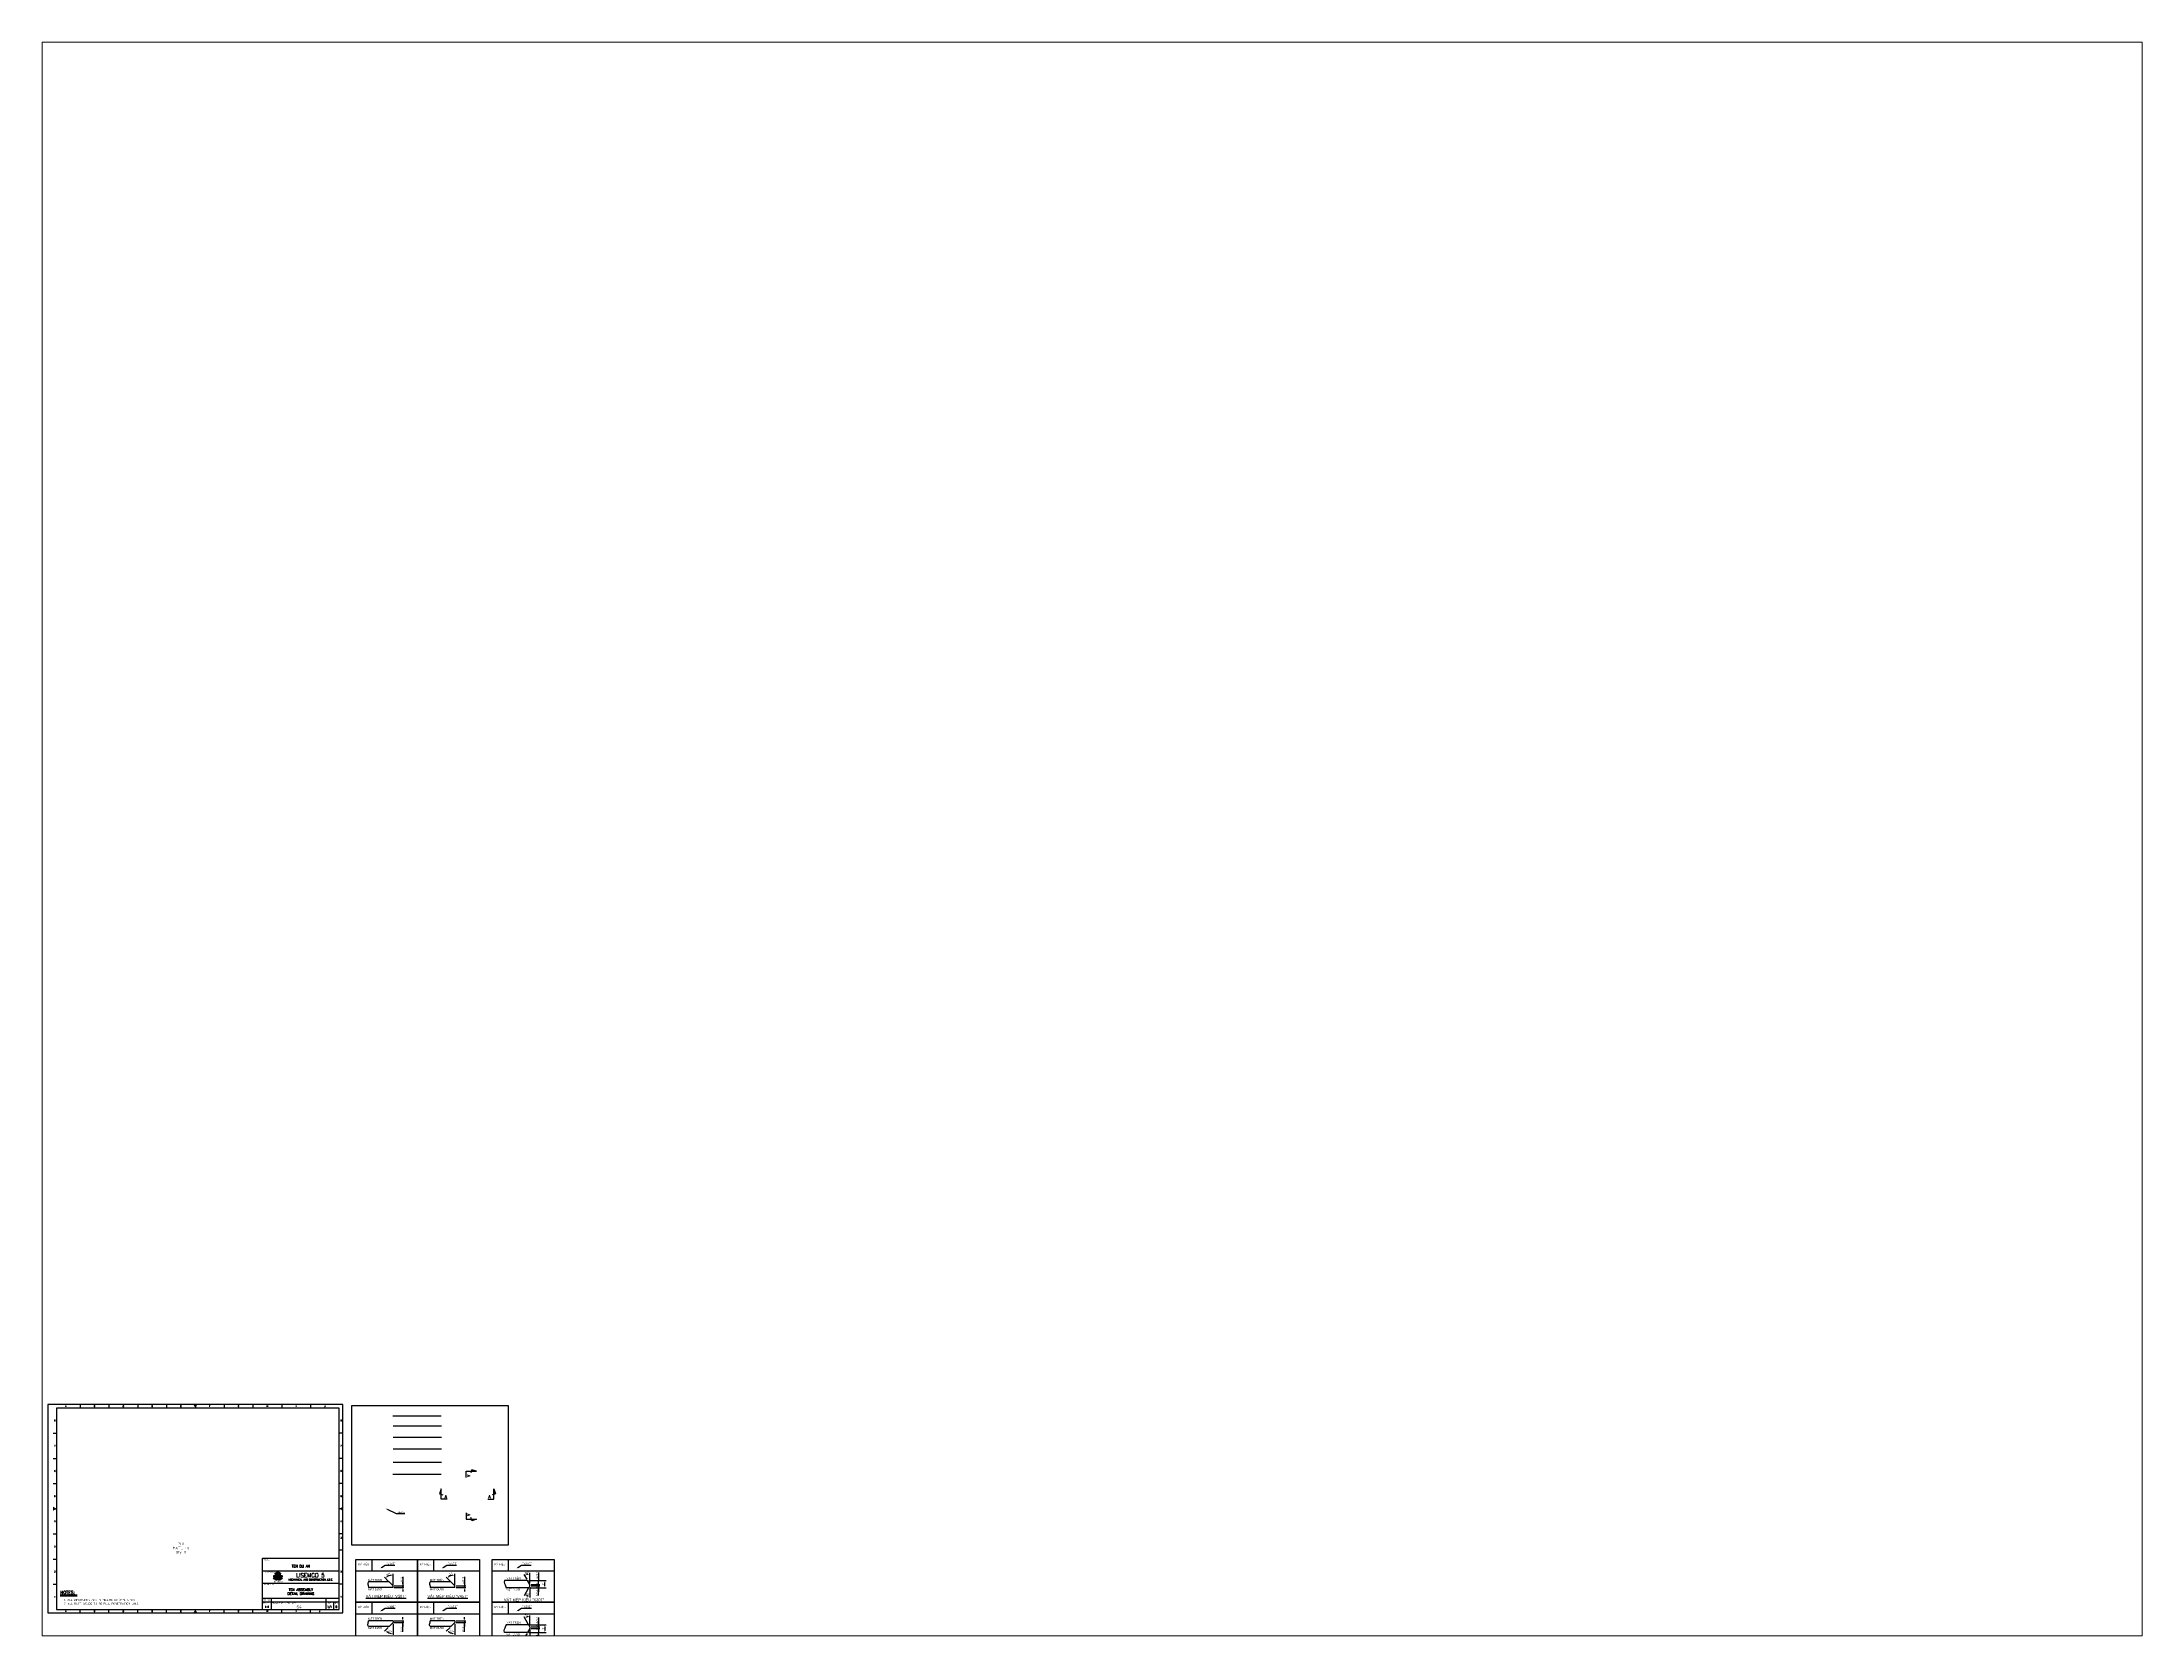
# Paper-space layout 'Layout1' of a CAD drawing. Header units: millimetres. Extents: x 26 to 231, y 20 to 176.
# The model-space entities are those that its viewports show. They can reach past a viewport. Long polylines and large blocks are cut down to what shows.
import ezdxf
from ezdxf import colors
from ezdxf.entities.mleader import LeaderData, LeaderLine
from ezdxf.enums import TextEntityAlignment as Align
from ezdxf.math import Vec2, Vec3

# ---------------------------------------------------------------- set-up
doc = ezdxf.new("R2010")
doc.units = ezdxf.units.MM
doc.header["$LTSCALE"] = 24
for name, pattern in [('CENTER', [2, 1.25, -0.25, 0.25, -0.25]), ('HIDDEN', [0.375, 0.25, -0.125]), ('PHANTOM', [2.5, 1.25, -0.25, 0.25, -0.25, 0.25, -0.25])]:
    doc.linetypes.add(name, pattern=pattern)
for name, color, linetype in [('1', 1, 'CENTER'), ('2', 2, 'HIDDEN'), ('3', 3, 'Continuous'), ('4', 4, 'Continuous'), ('6', 5, 'PHANTOM'), ('9', 9, 'Continuous'), ('M-Joint', 4, 'HIDDEN')]:
    doc.layers.add(name, color=color, linetype=linetype)
doc.styles.add('Arial Narrow', font='ARIALN.TTF')
doc.styles.add('ISOCP', font='isocpeur.ttf')
doc.styles.add('romanc', font='romanc.shx')
doc.styles.add('romand', font='romand.shx')
doc.styles.add('romans', font='romans.shx', dxfattribs={"width": 0.8})
doc.styles.add('VM', font='arial.ttf')

# ---------------------------------------------------------------- blocks, each defined once
blk = doc.blocks.new('A$C0BBF6388')
at = {"layer": '3'}
blk.add_line((0, 0), (21.4, 0), dxfattribs=at)
at = {"layer": '4'}
blk.add_line((0, -1), (21.4, -1), dxfattribs=at)
at = {"layer": '2', "color": 2, "insert": (5, -5), "char_height": 2.5, "attachment_point": 1, "style": 'ISOCP'}
blk.add_mtext('\\pxsm1.15;1. ALL DIMENSIONS ARE IN MILLIMETER (MM), U.N.O.\\P2. ALL BUTT WELDS TO BE FULL PENETRATION U.N.O.', dxfattribs=at)
at = {"layer": '3', "style": 'romand'}
blk.add_text('NOTES:', height=4, dxfattribs=at).set_placement((0, 3), align=Align.MIDDLE_LEFT)
blk = doc.blocks.new('L5MC Logo')
at = {"layer": '3'}
h = blk.add_hatch(color=5, dxfattribs=at)
h.dxf.hatch_style = 1
h.paths.add_polyline_path([(-14, 5), (-33, 16, 0.198912), (-37, 17), (-52, 13, 0.329462), (-56, 8), (-56, -7, 0.392601), (-52, -12), (-39, -13, -0.238604), (-35, -16), (-31, -22, -0.238604), (-31, -27), (-36, -39, 0.392601), (-34, -45), (-21, -52, 0.329462), (-15, -51), (-4, -41, 0.198912), (-3, -37), (-3, -14, -0.467113)])
h = blk.add_hatch(color=5, dxfattribs=at)
h.dxf.hatch_style = 1
h.paths.add_polyline_path([(11, 9), (31, 21, 0.198912), (33, 24), (37, 39, 0.329462), (35, 44), (22, 52, 0.392601), (16, 51), (8, 40, -0.238604), (4, 38), (-4, 38, -0.238604), (-8, 40), (-16, 51, 0.392601), (-22, 52), (-35, 44, 0.329462), (-37, 39), (-33, 24, 0.198912), (-31, 21), (-11, 9, -0.467113)])
h = blk.add_hatch(color=1, dxfattribs=at)
h.dxf.hatch_style = 1
h.paths.add_polyline_path([(5, -5), (10, -1, 1), (7, 3), (3, 0, -0.334595), (-3, 0), (-7, 3, 1), (-10, -1), (-5, -5, 0.334595)])
h = blk.add_hatch(color=1, dxfattribs=at)
h.dxf.hatch_style = 1
h.paths.add_polyline_path([(11, 55, 1), (-10, 55, 1)])
h = blk.add_hatch(color=5, dxfattribs=at)
h.dxf.hatch_style = 1
h.paths.add_polyline_path([(3, -14), (3, -37, 0.198912), (4, -41), (15, -51, 0.329462), (21, -52), (34, -45, 0.392601), (36, -39), (31, -27, -0.238604), (31, -22), (35, -16, -0.238604), (39, -13), (52, -12, 0.392601), (56, -7), (56, 8, 0.329462), (52, 13), (37, 17, 0.198912), (33, 16), (14, 5, -0.467113)])
h = blk.add_hatch(color=1, dxfattribs=at)
h.dxf.hatch_style = 1
h.paths.add_polyline_path([(-37, -28, 1), (-58, -28, 1)])
h = blk.add_hatch(color=1, dxfattribs=at)
h.dxf.hatch_style = 1
h.paths.add_polyline_path([(37, -28, 1), (58, -28, 1)])
at = {"layer": '3', "color": 5}
for points in [[(-31, -22), (-35, -16, 0.238604), (-39, -13), (-52, -12, -0.392601), (-56, -7), (-56, 8, -0.329462), (-52, 13), (-37, 17, -0.198912), (-33, 16), (-14, 5, 0.467113), (-3, -14), (-3, -37, -0.198912), (-4, -41), (-15, -51, -0.329462), (-21, -52), (-34, -45, -0.392601), (-36, -39), (-31, -27, 0.238604)], [(-4, 38), (4, 38, 0.238604), (8, 40), (16, 51, -0.392601), (22, 52), (35, 44, -0.329462), (37, 39), (33, 24, -0.198912), (31, 21), (11, 9, 0.467113), (-11, 9), (-31, 21, -0.198912), (-33, 24), (-37, 39, -0.329462), (-35, 44), (-22, 52, -0.392601), (-16, 51), (-8, 40, 0.238604)], [(35, -16), (31, -22, 0.238604), (31, -27), (36, -39, -0.392601), (34, -45), (21, -52, -0.329462), (15, -51), (4, -41, -0.198912), (3, -37), (3, -14, 0.467113), (14, 5), (33, 16, -0.198912), (37, 17), (52, 13, -0.329462), (56, 8), (56, -7, -0.392601), (52, -12), (39, -13, 0.238604)]]:
    blk.add_lwpolyline(points, format="xyb", close=True, dxfattribs=at)
at = {"layer": '3', "color": 1}
blk.add_lwpolyline([(-3, 0), (-7, 3, 1), (-10, -1), (-5, -5, 0.334595), (5, -5), (10, -1, 1), (7, 3), (3, 0, -0.334595)], format="xyb", close=True, dxfattribs=at)
for centre in [(0, 55), (-48, -28), (48, -28)]:
    blk.add_circle(centre, 10.5, dxfattribs=at)
at = {"layer": '1', "style": 'Arial Narrow', "width": 1.295911}
blk.add_text('LISEMCO5', height=17.9, dxfattribs=at).set_placement((-68, -80), (67, -80), align=Align.FIT)
blk = doc.blocks.new('KHUNG TEN')
at = {"layer": '3'}
blk.add_lwpolyline([(-816, 10), (-10, 10), (-10, 584), (-816, 584)], close=True, dxfattribs=at)
at = {"layer": '4'}
for p, q in [((-748.9, 594), (-748.9, 584)), ((-666.8, 594), (-666.8, 584)), ((-584.7, 594), (-584.7, 584)), ((-502.6, 594), (-502.6, 584)), ((-420.5, 594), (-420.5, 584)), ((-338.4, 594), (-338.4, 584)), ((-256.3, 594), (-256.3, 584)), ((-174.2, 594), (-174.2, 584)), ((-92.1, 594), (-92.1, 584)), ((-826, 512.2), (-816, 512.2)), ((0, 512.2), (-10, 512.2)), ((-826, 440.5), (-816, 440.5)), ((0, 440.5), (-10, 440.5)), ((-826, 368.8), (-816, 368.8)), ((0, 368.8), (-10, 368.8)), ((-826, 297), (-816, 297)), ((0, 297), (-10, 297)), ((-826, 225.2), (-816, 225.2)), ((0, 225.2), (-10, 225.2)), ((-826, 153.5), (-816, 153.5)), ((0, 178.5), (-10, 178.5)), ((-826, 81.8), (-816, 81.8)), ((0, 81.8), (-10, 81.8)), ((-748.9, 0), (-748.9, 10)), ((-666.8, 0), (-666.8, 10)), ((-584.7, 0), (-584.7, 10)), ((-502.6, 0), (-502.6, 10)), ((-420.5, 0), (-420.5, 10)), ((-338.4, 0), (-338.4, 10)), ((-256.3, 0), (-256.3, 10)), ((-174.2, 0), (-174.2, 10)), ((-92.1, 0), (-92.1, 10))]:
    blk.add_line(p, q, dxfattribs=at)
blk.add_lwpolyline([(-841, 0), (0, 0), (0, 594), (-841, 594)], close=True, dxfattribs=at)
for points in [[(-420.5, 584), (-414.7, 594), (-420.5, 584), (-426.3, 594)], [(-816, 297), (-826, 291.2), (-816, 297), (-826, 302.8)], [(-10, 297), (0, 291.2), (-10, 297), (0, 302.8)], [(-420.5, 10), (-414.7, 0), (-420.5, 10), (-426.3, 0)]]:
    blk.add_solid(points, dxfattribs=at)
at = {"layer": '2', "style": 'romanc', "width": 0.8}
for s, p in [('8', (-821, 548.1)), ('A', (-789.9, 589)), ('B', (-707.8, 589)), ('C', (-625.8, 589)), ('D', (-543.6, 589)), ('E', (-461.5, 589)), ('F', (-379.4, 589)), ('G', (-297.3, 589)), ('H', (-215.2, 589)), ('I', (-133.1, 589)), ('J', (-51, 589)), ('8', (-5, 548.1)), ('7', (-821, 476.4)), ('7', (-5, 476.4)), ('6', (-821, 404.6)), ('6', (-5, 404.6)), ('5', (-821, 332.9)), ('5', (-5, 332.9)), ('4', (-821, 261.1)), ('4', (-5, 261.1)), ('3', (-821, 189.4)), ('3', (-5, 214.4)), ('2', (-821, 117.6)), ('2', (-5, 117.6)), ('1', (-821, 45.9)), ('A', (-789.9, 5)), ('B', (-707.8, 5)), ('C', (-625.8, 5)), ('D', (-543.6, 5)), ('E', (-461.5, 5)), ('F', (-379.4, 5)), ('G', (-297.3, 5)), ('H', (-215.2, 5)), ('I', (-133.1, 5)), ('J', (-66, 5)), ('1', (-5, 45.9))]:
    blk.add_text(s, height=4, dxfattribs=at).set_placement(p, align=Align.MIDDLE_CENTER)

msp = doc.modelspace()

# ---------------------------------------------------------------- hatches: boundary and pattern name
at = {"layer": '9'}
for points in [[(1705.1, 570.3), (1726.4, 570.3), (1707.2, 576.7)], [(1583.9, 477.8), (1583.9, 499.1), (1577.5, 479.9)], [(1796.2, 477.8), (1796.2, 499.1), (1802.6, 479.9)], [(1705.1, 377.7), (1726.4, 377.7), (1707.2, 371.3)]]:
    msp.add_hatch(color=256, dxfattribs=at).paths.add_polyline_path(points)

# ---------------------------------------------------------------- linework, layer by layer
msp.add_line((1389.5, 793.3), (1583.7, 793.3))
msp.add_lwpolyline([(1224, 834.6), (1853.5, 834.6), (1853.5, 273.5), (1224, 273.5)], close=True)
at = {"layer": '1', "ltscale": 1.5}
msp.add_line((1390.8, 660.7), (1585.1, 660.7), dxfattribs=at)
at = {"layer": '2', "ltscale": 2}
msp.add_line((1390.8, 707.4), (1585.1, 707.4), dxfattribs=at)
at = {"layer": '3'}
for p, q in [((1390.8, 753.9), (1585.1, 753.9)), ((863.9, 14.1), (863.9, 220.1)), ((863.9, 220.1), (1173.9, 220.1)), ((1304.3, 215.8), (1304.3, 169)), ((1553, 215.8), (1553, 169)), ((1853.7, 215.8), (1853.7, 169)), ((1240.6, 169), (1489.3, 169)), ((1374.5, 124.8), (1291, 124.8)), ((1374.5, 124.8), (1390.5, 108.8)), ((1390.5, 102.4), (1390.5, 108.8)), ((1489.3, 169), (1737.9, 169)), ((1623.1, 124.8), (1539.7, 124.8)), ((1623.1, 124.8), (1639.1, 108.8)), ((1639.1, 102.4), (1639.1, 108.8)), ((1790, 169), (2038.6, 169)), ((1932.1, 131.2), (1839.7, 131.2)), ((1936.7, 100.8), (1844.4, 100.8)), ((1941.4, 115.2), (1932.1, 131.2)), ((1941.4, 108.8), (1936.7, 100.8)), ((1941.4, 108.8), (1941.4, 115.2)), ((1304.3, 43.2), (1304.3, -3.6)), ((1553, 43.2), (1553, -3.6)), ((1853.7, 43.2), (1853.7, -3.6)), ((1240.6, -3.6), (1489.3, -3.6)), ((1374.5, -54.8), (1291, -54.8)), ((1374.5, -54.8), (1390.5, -38.8)), ((1390.5, -32.4), (1390.5, -38.8)), ((1489.3, -3.6), (1737.9, -3.6)), ((1623.1, -54.8), (1539.7, -54.8)), ((1623.1, -54.8), (1639.1, -38.8)), ((1639.1, -32.4), (1639.1, -38.8)), ((1790, -3.6), (2038.6, -3.6)), ((1932.1, -78.1), (1839.7, -78.1)), ((1936.7, -47.7), (1844.4, -47.7)), ((1941.4, -62.1), (1932.1, -78.1)), ((1941.4, -55.7), (1936.7, -47.7)), ((1941.4, -55.7), (1941.4, -62.1))]:
    msp.add_line(p, q, dxfattribs=at)
for points in [[(1240.6, 215.8), (1489.3, 215.8), (1489.3, 43.2), (1240.6, 43.2)], [(1489.3, 215.8), (1737.9, 215.8), (1737.9, 43.2), (1489.3, 43.2)], [(1790, 215.8), (2038.6, 215.8), (2038.6, 43.2), (1790, 43.2)], [(1240.6, 43.2), (1489.3, 43.2), (1489.3, -129.4), (1240.6, -129.4)], [(1489.3, 43.2), (1737.9, 43.2), (1737.9, -129.4), (1489.3, -129.4)], [(1790, 43.2), (2038.6, 43.2), (2038.6, -129.4), (1790, -129.4)]]:
    msp.add_lwpolyline(points, close=True, dxfattribs=at)
for points in [[(1390.5, 102.4), (1291, 102.4)], [(1639.1, 102.4), (1539.6, 102.4)], [(1390.5, -32.4), (1291, -32.4)], [(1639.1, -32.4), (1539.6, -32.4)]]:
    msp.add_lwpolyline(points, dxfattribs=at)
for points in [[(1291, 124.8), (1286, 117.3), (1292.6, 108.1), (1291, 102.4), (1291, 102.4)], [(1539.7, 124.8), (1534.7, 117.3), (1541.2, 108.1), (1539.6, 102.4), (1539.6, 102.4)], [(1291, -54.8), (1286, -47.3), (1292.6, -38.2), (1291, -32.4), (1291, -32.4)], [(1539.7, -54.8), (1534.7, -47.3), (1541.2, -38.2), (1539.6, -32.4), (1539.6, -32.4)]]:
    msp.add_open_spline(points, degree=3, dxfattribs=at)
for points in [[(1839.7, 131.2), (1835.1, 121.6), (1848.9, 104.8), (1844.4, 100.8), (1844.4, 100.8)], [(1839.7, -78.1), (1835.1, -68.5), (1848.9, -51.7), (1844.4, -47.7), (1844.4, -47.7)]]:
    msp.add_open_spline(points, degree=3, knots=[0.215679, 0.215679, 0.215679, 0.215679, 1, 2, 2, 2, 2], dxfattribs=at)
at = {"layer": '4'}
for p, q in [((863.9, 170.1), (1173.9, 170.1)), ((863.9, 120.1), (1173.9, 120.1)), ((1371.1, 128.2), (1355.9, 143.4)), ((1390.5, 113.6), (1390.5, 157.7)), ((1395.3, 108.8), (1434.3, 108.8)), ((1395.3, 102.4), (1434.3, 102.4)), ((1429.5, 145.7), (1429.5, 108.8)), ((1429.5, 116.8), (1429.5, 124.8)), ((1429.5, 102.4), (1429.5, 108.8)), ((1429.5, 102.4), (1429.5, 108.8)), ((1429.5, 94.4), (1429.5, 86.4)), ((1619.7, 128.2), (1604.5, 143.4)), ((1639.1, 113.6), (1639.1, 157.7)), ((1643.9, 108.8), (1683, 108.8)), ((1643.9, 102.4), (1683, 102.4)), ((1678.2, 145.7), (1678.2, 108.8)), ((1678.2, 116.8), (1678.2, 124.8)), ((1678.2, 102.4), (1678.2, 108.8)), ((1678.2, 102.4), (1678.2, 108.8)), ((1678.2, 94.4), (1678.2, 86.4)), ((1929.7, 135.4), (1918.4, 155.1)), ((1935, 97.8), (1918.4, 69)), ((1936.9, 131.2), (1980.7, 131.2)), ((1936.9, 131.2), (2006.6, 131.2)), ((1941.4, 120), (1941.4, 161.2)), ((1941.4, 104), (1941.4, 62.8)), ((1941.5, 100.8), (1980.7, 100.8)), ((1941.5, 100.8), (2006.6, 100.8)), ((1946.2, 115.2), (1980.7, 115.2)), ((1946.2, 115.2), (1980.7, 115.2)), ((1946.2, 108.8), (1980.7, 108.8)), ((1946.2, 108.8), (1980.7, 108.8)), ((1975.9, 162.7), (1975.9, 131.2)), ((1975.9, 139.2), (1975.9, 147.2)), ((1975.9, 123.2), (1975.9, 131.2)), ((1975.9, 115.2), (1975.9, 131.2)), ((1975.9, 115.2), (1975.9, 131.2)), ((1975.9, 116.8), (1975.9, 124.8)), ((1975.9, 108.8), (1975.9, 115.2)), ((1975.9, 100.8), (1975.9, 108.8)), ((1975.9, 100.8), (1975.9, 108.8)), ((1975.9, 107.2), (1975.9, 99.2)), ((1975.9, 70.8), (1975.9, 100.8)), ((1975.9, 100.8), (1975.9, 92.8)), ((1975.9, 92.8), (1975.9, 84.8)), ((2001.8, 108.8), (2001.8, 123.2)), ((863.9, 60.1), (1173.9, 60.1)), ((863.9, 44.1), (1173.9, 44.1)), ((899.9, 60.1), (899.9, 14.1)), ((1119.9, 60.1), (1119.9, 14.1)), ((1149.9, 44.1), (1149.9, 14.1)), ((1371.1, -58.2), (1355.9, -73.4)), ((1390.5, -43.6), (1390.5, -87.7)), ((1395.3, -32.4), (1434.3, -32.4)), ((1395.3, -38.8), (1434.3, -38.8)), ((1429.5, -24.4), (1429.5, -16.4)), ((1429.5, -32.4), (1429.5, -38.8)), ((1429.5, -32.4), (1429.5, -38.8)), ((1429.5, -75.7), (1429.5, -38.8)), ((1429.5, -46.8), (1429.5, -54.8)), ((1619.7, -58.2), (1604.5, -73.4)), ((1639.1, -43.6), (1639.1, -87.7)), ((1643.9, -32.4), (1683, -32.4)), ((1643.9, -38.8), (1683, -38.8)), ((1678.2, -24.4), (1678.2, -16.4)), ((1678.2, -32.4), (1678.2, -38.8)), ((1678.2, -32.4), (1678.2, -38.8)), ((1678.2, -75.7), (1678.2, -38.8)), ((1678.2, -46.8), (1678.2, -54.8)), ((1935, -44.7), (1918.4, -15.9)), ((1929.7, -82.3), (1918.4, -102)), ((1936.9, -78.1), (1980.7, -78.1)), ((1936.9, -78.1), (2006.6, -78.1)), ((1941.4, -50.9), (1941.4, -9.7)), ((1941.4, -66.9), (1941.4, -108.1)), ((1941.5, -47.7), (1980.7, -47.7)), ((1941.5, -47.7), (2006.6, -47.7)), ((1946.2, -55.7), (1980.7, -55.7)), ((1946.2, -55.7), (1980.7, -55.7)), ((1946.2, -62.1), (1980.7, -62.1)), ((1946.2, -62.1), (1980.7, -62.1)), ((1975.9, -17.7), (1975.9, -47.7)), ((1975.9, -39.7), (1975.9, -31.7)), ((1975.9, -47.7), (1975.9, -39.7)), ((1975.9, -54.1), (1975.9, -46.1)), ((1975.9, -47.7), (1975.9, -55.7)), ((1975.9, -47.7), (1975.9, -55.7)), ((1975.9, -55.7), (1975.9, -62.1)), ((1975.9, -62.1), (1975.9, -78.1)), ((1975.9, -62.1), (1975.9, -78.1)), ((1975.9, -63.7), (1975.9, -71.7)), ((1975.9, -70.1), (1975.9, -78.1)), ((1975.9, -109.6), (1975.9, -78.1)), ((2001.8, -55.7), (2001.8, -70.1)), ((1975.9, -86.1), (1975.9, -94.1))]:
    msp.add_line(p, q, dxfattribs=at)
for centre, radius, start, end in [((1390.5, 108.8), 44.1, 100.40769, 124.59231), ((1639.1, 108.8), 44.1, 100.40769, 124.59231), ((1941.4, 115.2), 41.2, 101.14333, 108.85667), ((1941.4, 108.8), 41.2, 251.14333, 258.85667), ((1390.5, -38.8), 44.1, 235.40769, 259.59231), ((1639.1, -38.8), 44.1, 235.40769, 259.59231), ((1941.4, -55.7), 41.2, 101.14333, 108.85667), ((1941.4, -62.1), 41.2, 251.14333, 258.85667)]:
    msp.add_arc(centre, radius, start, end, dxfattribs=at)
for points in [[(1366.3, 144.1), (1364.6, 146.1), (1359.3, 140)], [(1382.4, 153.5), (1382.6, 150.8), (1390.5, 152.9)], [(1428.2, 116.8), (1430.9, 116.8), (1429.5, 108.8)], [(1428.2, 94.4), (1430.9, 94.4), (1429.5, 102.4)], [(1614.9, 144.1), (1613.2, 146.1), (1607.9, 140)], [(1631, 153.5), (1631.2, 150.8), (1639.1, 152.9)], [(1676.8, 116.8), (1679.5, 116.8), (1678.2, 108.8)], [(1676.8, 94.4), (1679.5, 94.4), (1678.2, 102.4)], [(1928.6, 153), (1927.5, 155.4), (1920.8, 150.9)], [(1933.3, 157), (1933.5, 154.3), (1941.4, 156.4)], [(1974.6, 139.2), (1977.3, 139.2), (1975.9, 131.2)], [(1974.6, 123.2), (1977.3, 123.2), (1975.9, 115.2)], [(1974.6, 116.8), (1977.3, 116.8), (1975.9, 108.8)], [(1974.6, 107.2), (1977.3, 107.2), (1975.9, 115.2)], [(1974.6, 100.8), (1977.3, 100.8), (1975.9, 108.8)], [(1974.6, 92.8), (1977.3, 92.8), (1975.9, 100.8)], [(2000.5, 123.2), (2003.2, 123.2), (2001.8, 131.2)], [(2000.5, 108.8), (2003.2, 108.8), (2001.8, 100.8)], [(1928.6, 71.1), (1927.5, 68.6), (1920.8, 73.1)], [(1933.3, 67.1), (1933.5, 69.7), (1941.4, 67.6)], [(1366.3, -74.1), (1364.6, -76.1), (1359.3, -70)], [(1382.4, -83.5), (1382.6, -80.9), (1390.5, -82.9)], [(1428.2, -24.4), (1430.9, -24.4), (1429.5, -32.4)], [(1428.2, -46.8), (1430.9, -46.8), (1429.5, -38.8)], [(1614.9, -74.1), (1613.2, -76.1), (1607.9, -70)], [(1631, -83.5), (1631.2, -80.9), (1639.1, -82.9)], [(1676.8, -24.4), (1679.5, -24.4), (1678.2, -32.4)], [(1676.8, -46.8), (1679.5, -46.8), (1678.2, -38.8)], [(1928.6, -18), (1927.5, -15.5), (1920.8, -20.1)], [(1933.3, -14), (1933.5, -16.6), (1941.4, -14.5)], [(1974.6, -39.7), (1977.3, -39.7), (1975.9, -47.7)], [(1974.6, -47.7), (1977.3, -47.7), (1975.9, -55.7)], [(1974.6, -54.1), (1977.3, -54.1), (1975.9, -62.1)], [(1974.6, -63.7), (1977.3, -63.7), (1975.9, -55.7)], [(1974.6, -70.1), (1977.3, -70.1), (1975.9, -62.1)], [(1974.6, -86.1), (1977.3, -86.1), (1975.9, -78.1)], [(2000.5, -55.7), (2003.2, -55.7), (2001.8, -47.7)], [(2000.5, -70.1), (2003.2, -70.1), (2001.8, -78.1)], [(1928.6, -99.9), (1927.5, -102.3), (1920.8, -97.8)], [(1933.3, -103.9), (1933.5, -101.2), (1941.4, -103.3)]]:
    msp.add_solid(points, dxfattribs=at)
at = {"layer": '6', "ltscale": 1.5}
msp.add_line((1390.8, 607.2), (1585.1, 607.2), dxfattribs=at)
at = {"layer": '9'}
for points in [[(1685.2, 545.4), (1685.2, 570.3), (1726.4, 570.3), (1707.2, 576.7), (1702.8, 563.4)], [(1608.8, 457.9), (1583.9, 457.9), (1583.9, 499.1), (1577.5, 479.9), (1590.7, 475.5)], [(1771.3, 457.9), (1796.2, 457.9), (1796.2, 499.1), (1802.6, 479.9), (1789.3, 475.5)], [(1685.2, 402.6), (1685.2, 377.7), (1726.4, 377.7), (1707.2, 371.3), (1702.8, 384.6)]]:
    msp.add_lwpolyline(points, dxfattribs=at)
at = {"layer": 'M-Joint', "ltscale": 2}
msp.add_line((1389.5, 558.5), (1583.7, 558.5), dxfattribs=at)

# ---------------------------------------------------------------- block references
at = {"xscale": 0.3, "yscale": 0.3, "zscale": 0.3}
msp.add_blockref('L5MC Logo', (926.3, 147.3), dxfattribs=at)
at = {"layer": '1', "linetype": 'ByBlock', "xscale": 1.412604042806183, "yscale": 1.412604042806183, "zscale": 1.412604042806183}
msp.add_blockref('KHUNG TEN', (1188, 0), dxfattribs=at)
at = {"layer": '4', "xscale": 3.2, "yscale": 3.2, "zscale": 3.2}
msp.add_blockref('A$C0BBF6388', (49.5, 72.6), dxfattribs=at)

# ---------------------------------------------------------------- texts
at = {"layer": '2', "style": 'ISOCP'}
for s, p in [('PROJECT', (866.9, 217.1)), ('CONTRACTOR', (866.9, 167.1)), ('DRAWING TITLE', (866.9, 117.1)), ('SCALE', (866.9, 41.1)), ('DRAWING NO. / ITEM MARK:', (902.9, 41.1))]:
    msp.add_text(s, height=5, dxfattribs=at).set_placement(p, align=Align.TOP_LEFT)
at = {"layer": '2'}
for s, height, style, p in [('KÝ HIỆU', 8, 'VM', (1272, 196)), ('KÝ HIỆU', 8, 'VM', (1520.6, 196)), ('KÝ HIỆU', 8, 'VM', (1821.3, 196)), ('MẶT TRÊN', 8, 'VM', (1318.2, 132.5)), ('MẶT DƯỚI', 8, 'VM', (1318.2, 95.1)), ('MẶT TRÊN', 8, 'VM', (1566.8, 132.5)), ('MẶT DƯỚI', 8, 'VM', (1566.8, 95.1)), ('MẶT DƯỚI', 8, 'VM', (1873.6, 93.2)), ('MẶT TRÊN', 8, 'VM', (1875.1, 139.6)), ('DETAIL DRAWING', 10, 'romanc', (1018.9, 77.8)), ('S4', 12, 'ISOCP', (1011.9, 24.6)), ('KÝ HIỆU', 8, 'VM', (1272, 23.4)), ('%%UVÁT MÉP KIỂU "V30T"', 11.2, 'VM', (1361.3, 67.3)), ('KÝ HIỆU', 8, 'VM', (1520.6, 23.4)), ('%%UVÁT MÉP KIỂU "V45T"', 11.2, 'VM', (1609.9, 67.3)), ('KÝ HIỆU', 8, 'VM', (1821.3, 23.4)), ('%%UVÁT MÉP KIỂU "X30T"', 11.2, 'VM', (1917.8, 53)), ('MẶT TRÊN', 8, 'VM', (1318.2, -23.3)), ('MẶT DƯỚI', 8, 'VM', (1318.2, -60.7)), ('MẶT TRÊN', 8, 'VM', (1566.8, -23.3)), ('MẶT DƯỚI', 8, 'VM', (1566.8, -60.7)), ('MẶT DƯỚI', 8, 'VM', (1873.6, -85.7)), ('MẶT TRÊN', 8, 'VM', (1875.1, -39.3)), ('%%UVÁT MÉP KIỂU "V30D"', 11.2, 'VM', (1361.3, -105.3)), ('%%UVÁT MÉP KIỂU "V45D"', 11.2, 'VM', (1609.9, -105.3)), ('%%UVÁT MÉP KIỂU "X30D"', 11.2, 'VM', (1917.8, -119.6))]:
    msp.add_text(s, height=height, dxfattribs=dict(at, style=style)).set_placement(p, align=Align.MIDDLE_CENTER)
at = {"layer": '2', "style": 'ISOCP'}
msp.add_text('REF. NO.', height=5, dxfattribs=at).set_placement((866.9, 52.1), align=Align.MIDDLE_LEFT)
for s, p in [('SHT.', (1134.9, 41.1)), ('REV.', (1161.9, 41.1))]:
    msp.add_text(s, height=5, dxfattribs=at).set_placement(p, align=Align.TOP_CENTER)
at = {"layer": '2', "insert": (433.9, 282.9), "char_height": 10, "attachment_point": 1, "style": 'ISOCP'}
msp.add_mtext_dynamic_manual_height_columns("\\A1;\\pxqc;{\\C2;PL0\\PMAT'L : 0\\PQty: 0}", width=204.445, gutter_width=50, heights=[0], dxfattribs=at)
at = {"layer": '2', "color": 1, "char_height": 10, "attachment_point": 1, "style": 'romanc'}
for s, heights, insert in [('\\pxqc;TEN DU AN', [33.9], (863.9, 193.1)), ('\\pxqc;TEN ASSEMBLY', [0], (863.9, 98.9))]:
    msp.add_mtext_dynamic_manual_height_columns(s, width=310, gutter_width=40, heights=heights, dxfattribs=dict(at, insert=insert))
at = {"layer": '3', "style": 'romanc', "width": 0.9}
msp.add_text('MECHANICAL AND CONSTRUCTION J.S.C', height=7.5, dxfattribs=at).set_placement((1057.6, 137.6), align=Align.TOP_CENTER)
at = {"layer": '3', "style": 'romanc'}
msp.add_text('LISEMCO 5', height=16, dxfattribs=at).set_placement((1057.6, 159.6), align=Align.TOP_CENTER)
msp.add_text('1:4', height=8, dxfattribs=at).set_placement((881.9, 24.6), align=Align.MIDDLE_CENTER)
at = {"layer": '3', "style": 'romans', "width": 0.8}
for s, p in [('1/1', (1134.9, 24.6)), ('0', (1161.9, 24.6))]:
    msp.add_text(s, height=8, dxfattribs=at).set_placement(p, align=Align.MIDDLE_CENTER)
at = {"layer": '4', "color": 2, "char_height": 8, "attachment_point": 5, "style": 'ISOCP'}
for s, insert, rotation in [('\\A1;30°', (1371.1, 155.5), 22.5), ('\\A1;0~2', (1423.1, 135.7), 90), ('\\A1;45°', (1619.8, 155.5), 22.5), ('\\A1;0~2', (1671.8, 135.7), 90), ('\\A1;30°', (1929, 161.2), 15), ('\\A1;0~2', (1969.5, 112), 90), ('\\A1;T', (1995.4, 116), 90), ('\\A1;30°', (1933, 75), 345), ('\\A1;30°', (1377.8, -73.6), 337.5), ('\\A1;0~2', (1423.1, -65.7), 90), ('\\A1;45°', (1626.4, -73.6), 337.5), ('\\A1;0~2', (1671.8, -65.7), 90), ('\\A1;30°', (1929.6, -9.5), 15), ('\\A1;0~2', (1969.5, -58.9), 90), ('\\A1;T', (1995.4, -62.9), 90), ('\\A1;30°', (1933.1, -95.5), 345)]:
    msp.add_mtext(s, dxfattribs=dict(at, insert=insert, rotation=rotation))
at = {"layer": '4', "color": 3, "char_height": 8, "attachment_point": 5, "rotation": 90, "style": 'ISOCP'}
for s, insert in [('\\A1;2/3T', (1969.5, 151.7)), ('\\A1;1/3T', (1969.5, 80.9)), ('\\A1;1/3T', (1969.5, -27.8)), ('\\A1;2/3T', (1969.5, -98.6))]:
    msp.add_mtext(s, dxfattribs=dict(at, insert=insert))
at = {"layer": '9', "style": 'romand'}
for p in [(1688.8, 547), (1688.8, 390.7)]:
    msp.add_text('A', height=12, rotation=270, dxfattribs=at).set_placement(p, align=Align.RIGHT)
for p in [(1607.1, 461.5), (1783.2, 461.5)]:
    msp.add_text('A', height=12, dxfattribs=at).set_placement(p, align=Align.RIGHT)

# ---------------------------------------------------------------- leaders
at = {"layer": '4'}
ml = msp.add_multileader_mtext('Standard', dxfattribs=at)
ml.set_content('"V30T"', color=256, style='ISOCP')
ml.set_leader_properties()
ml.build(insert=Vec2(0, 0))
ml.multileader.update_dxf_attribs({"text_left_attachment_type": 5, "text_right_attachment_type": 5, "dogleg_length": 0.36, "arrow_head_size": 8})
ctx = ml.context
ctx.base_point, ctx.char_height, ctx.arrow_head_size, ctx.landing_gap_size, ctx.plane_origin = Vec3(1359.7, 192.2), 8, 8, 2.4, Vec3(1323.6, 247.5)
ctx.left_attachment, ctx.right_attachment = 5, 5
notes = []
notes.append((ctx, [(0, (1, 1, 0), (1358.6, 192.2), (1, 0), 1.15, [(0, [(1336.9, 178.6)], 0, [])])]))
ctx.mtext.insert, ctx.mtext.flow_direction = Vec3(1362.1, 201.8), 5
ml = msp.add_multileader_mtext('Standard', dxfattribs=at)
ml.set_content('"V45T"', color=256, style='ISOCP')
ml.set_leader_properties()
ml.build(insert=Vec2(0, 0))
ml.multileader.update_dxf_attribs({"text_left_attachment_type": 5, "text_right_attachment_type": 5, "dogleg_length": 0.36, "arrow_head_size": 8})
ctx = ml.context
ctx.base_point, ctx.char_height, ctx.arrow_head_size, ctx.landing_gap_size, ctx.plane_origin = Vec3(1608.3, 192.2), 8, 8, 2.4, Vec3(1572.2, 247.5)
ctx.left_attachment, ctx.right_attachment = 5, 5
notes.append((ctx, [(0, (1, 1, 0), (1607.2, 192.2), (1, 0), 1.15, [(0, [(1585.5, 178.6)], 0, [])])]))
ctx.mtext.insert, ctx.mtext.flow_direction = Vec3(1610.7, 201.8), 5
ml = msp.add_multileader_mtext('Standard', dxfattribs=at)
ml.set_content('"X30T"', color=256, style='ISOCP')
ml.set_leader_properties()
ml.build(insert=Vec2(0, 0))
ml.multileader.update_dxf_attribs({"text_left_attachment_type": 5, "text_right_attachment_type": 5, "dogleg_length": 0.36, "arrow_head_size": 8})
ctx = ml.context
ctx.base_point, ctx.char_height, ctx.arrow_head_size, ctx.landing_gap_size, ctx.plane_origin = Vec3(1909.1, 192.2), 8, 8, 2.4, Vec3(1872.9, 247.5)
ctx.left_attachment, ctx.right_attachment = 5, 5
notes.append((ctx, [(0, (1, 1, 0), (1907.9, 192.2), (1, 0), 1.15, [(0, [(1886.2, 178.6)], 0, [])])]))
ctx.mtext.insert, ctx.mtext.flow_direction = Vec3(1911.5, 201.8), 5
ml = msp.add_multileader_mtext('Standard', dxfattribs=at)
ml.set_content('"V30D"', color=256, style='ISOCP')
ml.set_leader_properties()
ml.build(insert=Vec2(0, 0))
ml.multileader.update_dxf_attribs({"text_left_attachment_type": 5, "text_right_attachment_type": 5, "dogleg_length": 0.36, "arrow_head_size": 8})
ctx = ml.context
ctx.base_point, ctx.char_height, ctx.arrow_head_size, ctx.landing_gap_size, ctx.plane_origin = Vec3(1359.7, 19.6), 8, 8, 2.4, Vec3(1323.6, 74.9)
ctx.left_attachment, ctx.right_attachment = 5, 5
notes.append((ctx, [(0, (1, 1, 0), (1358.6, 19.6), (1, 0), 1.15, [(0, [(1336.9, 6)], 0, [])])]))
ctx.mtext.insert, ctx.mtext.flow_direction = Vec3(1362.1, 29.2), 5
ml = msp.add_multileader_mtext('Standard', dxfattribs=at)
ml.set_content('"V45D"', color=256, style='ISOCP')
ml.set_leader_properties()
ml.build(insert=Vec2(0, 0))
ml.multileader.update_dxf_attribs({"text_left_attachment_type": 5, "text_right_attachment_type": 5, "dogleg_length": 0.36, "arrow_head_size": 8})
ctx = ml.context
ctx.base_point, ctx.char_height, ctx.arrow_head_size, ctx.landing_gap_size, ctx.plane_origin = Vec3(1608.3, 19.6), 8, 8, 2.4, Vec3(1572.2, 74.9)
ctx.left_attachment, ctx.right_attachment = 5, 5
notes.append((ctx, [(0, (1, 1, 0), (1607.2, 19.6), (1, 0), 1.15, [(0, [(1585.5, 6)], 0, [])])]))
ctx.mtext.insert, ctx.mtext.flow_direction = Vec3(1610.7, 29.2), 5
ml = msp.add_multileader_mtext('Standard', dxfattribs=at)
ml.set_content('"X30D"', color=256, style='ISOCP')
ml.set_leader_properties()
ml.build(insert=Vec2(0, 0))
ml.multileader.update_dxf_attribs({"text_left_attachment_type": 5, "text_right_attachment_type": 5, "dogleg_length": 0.36, "arrow_head_size": 8})
ctx = ml.context
ctx.base_point, ctx.char_height, ctx.arrow_head_size, ctx.landing_gap_size, ctx.plane_origin = Vec3(1909.1, 19.6), 8, 8, 2.4, Vec3(1872.9, 74.9)
ctx.left_attachment, ctx.right_attachment = 5, 5
notes.append((ctx, [(0, (1, 1, 0), (1907.9, 19.6), (1, 0), 1.15, [(0, [(1886.2, 6)], 0, [])])]))
ctx.mtext.insert, ctx.mtext.flow_direction = Vec3(1911.5, 29.2), 5
at = {"layer": '9'}
ml = msp.add_multileader_mtext('Standard', dxfattribs=at)
ml.set_content('34455', color=2, style='ISOCP')
ml.set_leader_properties(color=4)
ml.build(insert=Vec2(0, 0))
ml.multileader.update_dxf_attribs({"text_left_attachment_type": 5, "text_right_attachment_type": 5, "dogleg_length": 0.36, "arrow_head_size": 8})
ctx = ml.context
ctx.base_point, ctx.char_height, ctx.arrow_head_size, ctx.landing_gap_size, ctx.plane_origin = Vec3(1404.1, 399.7), 8, 8, 3, Vec3(1359, 468.8)
ctx.left_attachment, ctx.right_attachment = 5, 5
notes.append((ctx, [(0, (1, 1, 0), (1402.7, 399.7), (1, 0), 1.44, [(0, [(1359, 420.8)], 0, [])])]))
ctx.mtext.insert, ctx.mtext.flow_direction = Vec3(1407.1, 409.3), 5
for ctx, leaders in notes:
    for number, flags, end, landing, length, lines in leaders:
        leader = LeaderData()
        leader.index, (leader.has_last_leader_line, leader.has_dogleg_vector, leader.attachment_direction) = number, flags
        leader.last_leader_point, leader.dogleg_vector, leader.dogleg_length = Vec3(end), Vec3(landing), length
        for number, points, colour, breaks in lines:
            line = LeaderLine()
            line.index, line.vertices, line.color, line.breaks = number, Vec3.list(points), colors.encode_raw_color(colour), breaks
            leader.lines.append(line)
        ctx.leaders.append(leader)

psp = doc.layouts.get("Layout1")

# ---------------------------------------------------------------- viewports
at = {"layer": '9', "view_target_point": (604.54, 120.06)}
psp.add_viewport(center=(128.5, 97.5), size=(205.6, 156), view_center_point=(3600.46, 2995.63), view_height=6416.8437, dxfattribs=at)

doc.saveas('drawing.dxf')
